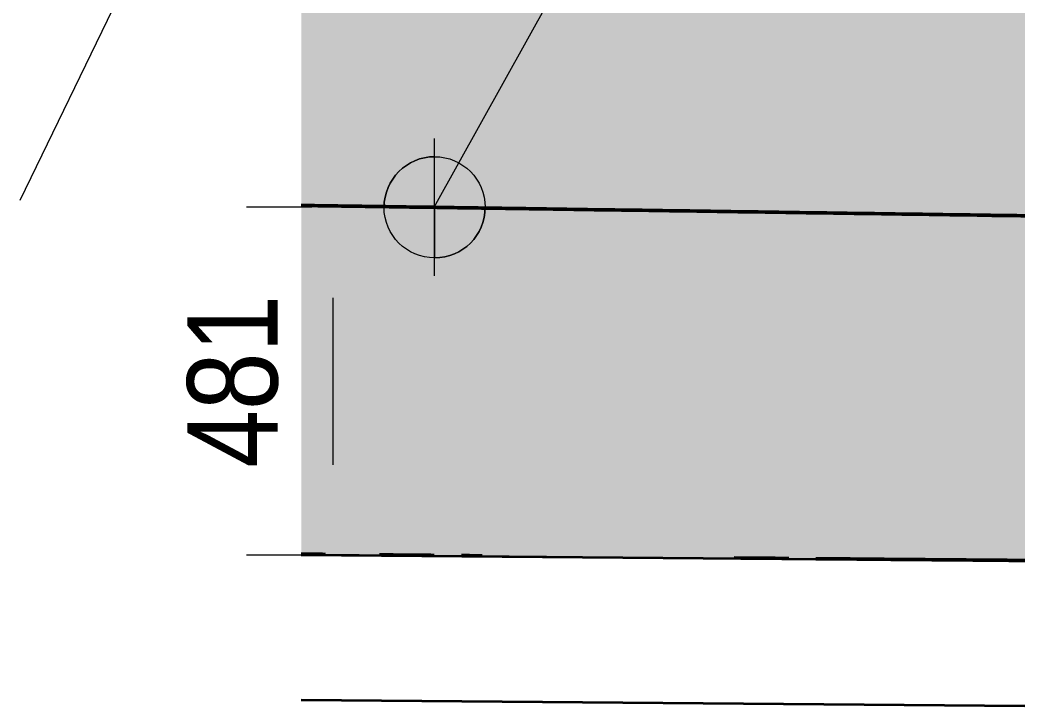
# Model space of a CAD drawing. Header units: metres. Extents: x 0 to 258, y 3 to 25.
# Drawn here: x 80.525 to 81.915, y 21.647 to 22.596 of the extents above; entities that cross this region are included whole.
import ezdxf

# ---------------------------------------------------------------- set-up
doc = ezdxf.new("R2010")
doc.units = ezdxf.units.M
doc.linetypes.add('JacobsDash', pattern=[0.0045, 0.003, -0.0015])
doc.layers.get('Defpoints').update_dxf_attribs({"color": 41})
for name, color, linetype, lineweight in [('A-ANNO-DIMS', 7, 'Continuous', 9), ('A-ANNO-NOTE', 7, 'Continuous', 9), ('A-FLOR', 7, 'Continuous', 50), ('A-FLOR-HDLN', 7, 'JacobsDash', 18), ('G-ANNO-TEXT', 7, 'Continuous', 9)]:
    doc.layers.add(name, color=color, linetype=linetype, lineweight=lineweight)
doc.styles.add('Arial Narrow_2', font='ARIALN.TTF', dxfattribs={"height": 0.125})
doc.dimstyles.new('Dimension_Standard_O__mm_', dxfattribs={"dimscale": 0.3048, "dimtxt": 0.127929, "dimasz": 0.410105, "dimexe": 0.393701, "dimexo": 0.246063, "dimgap": 0.246063, "dimtad": 1, "dimdec": 0, "dimlfac": 1000, "dimzin": 0, "dimdsep": 46, "dimtxsty": 'Arial Narrow_2', "dimsah": 1, "dimcen": 0.09, "dimaunit": 1, "dimadec": 4, "dimazin": 0, "dimtfac": 1, "dimtdec": 4, "dimtix": 1, "dimtmove": 0, "dimatfit": 3, "dimfxl": 1, "dimtvp": 1, "dimtfill": 1, "dimtolj": 1, "dimtzin": 0, "dimlwd": 18, "dimlwe": 18, "dimarcsym": 2})

# ---------------------------------------------------------------- blocks, each defined once
blk = doc.blocks.new('CS_SYMB_SETOUT POINT - 5mm-2022283-Section 193')
at = {"layer": 'A-ANNO-NOTE'}
h = blk.add_hatch(color=256, dxfattribs=at)
edge = h.paths.add_edge_path()
edge.add_line((-338.7554, 22.4069), (-338.7554, 22.3369))
edge.add_line((-338.7554, 22.3369), (-338.8254, 22.3369))
edge.add_arc((-338.7554, 22.3369), 0.07, 90, 180, ccw=False)
h = blk.add_hatch(color=256, dxfattribs=at)
edge = h.paths.add_edge_path()
edge.add_line((-338.7554, 22.2669), (-338.7554, 22.3369))
edge.add_line((-338.7554, 22.3369), (-338.6854, 22.3369))
edge.add_arc((-338.7554, 22.3369), 0.07, 270, 360, ccw=False)
for p, q in [((-338.7554, 22.2419), (-338.7554, 22.4319)), ((-338.7554, 22.3369), (-338.7554, 22.4069)), ((-338.8504, 22.3369), (-338.6604, 22.3369)), ((-338.8254, 22.3369), (-338.7554, 22.3369)), ((-338.6854, 22.3369), (-338.7554, 22.3369)), ((-338.7554, 22.3369), (-338.7554, 22.2669))]:
    blk.add_line(p, q, dxfattribs=at)
blk.add_circle((-338.7554, 22.3369), 0.07, dxfattribs=at)
for start, end in [(90, 180), (270, 360)]:
    blk.add_arc((-338.7554, 22.3369), 0.07, start, end, dxfattribs=at)
blk = doc.blocks.new('DIMBLOCK30-Section 193')
at = {"layer": 'A-ANNO-DIMS', "color": 0, "lineweight": 18, "transparency": 16777216}
for p, q in [((80.9285, 22.3369), (80.8383, 22.3369)), ((80.9583, 21.9806), (80.9583, 22.2119)), ((80.9985, 21.8556), (80.8383, 21.8556))]:
    blk.add_line(p, q, dxfattribs=at)
at = {"layer": 'A-ANNO-DIMS', "color": 0, "transparency": 16777216}
for points in [[(80.9375, 22.2119), (80.9792, 22.2119), (80.9583, 22.3369)], [(80.9375, 21.9806), (80.9792, 21.9806), (80.9583, 21.8556)]]:
    blk.add_solid(points, dxfattribs=at)
at = {"layer": 'Defpoints', "color": 0, "transparency": 16777216}
for p in [(80.9583, 22.3369), (81.0035, 22.3369), (81.0735, 21.8556)]:
    blk.add_point(p, dxfattribs=at)
at = {"layer": 'A-ANNO-DIMS', "color": 0, "lineweight": 18, "transparency": 16777216, "insert": (80.8195, 22.0963), "char_height": 0.125, "width": 0.285099, "attachment_point": 5, "rotation": 90, "style": 'Arial Narrow_2', "bg_fill": 3, "box_fill_scale": 1.1, "bg_fill_color": 256, "bg_fill_true_color": 13158600, "bg_fill_transparency": 0}
blk.add_mtext('\\A1;481', dxfattribs=at)

msp = doc.modelspace()

# ---------------------------------------------------------------- hatches: boundary and pattern name
at = {"layer": 'A-FLOR', "lineweight": 5, "true_color": 0xc0c0c0}
for points in [[(81.9152, 22.3252), (81.9152, 23.51), (80.9139, 23.5238), (80.9139, 22.3395), (81.9125, 22.3252)], [(81.9152, 21.8484), (81.9152, 22.3252), (80.9139, 22.3392), (80.9139, 21.8573), (81.4616, 21.8524), (81.8903, 21.8486)], [(81.9152, 21.8473), (81.9152, 21.8484), (80.9139, 21.8569), (80.9139, 21.8559), (81.9012, 21.8474)]]:
    msp.add_hatch(color=9, dxfattribs=at).paths.add_polyline_path(points)

# ---------------------------------------------------------------- linework, layer by layer
at = {"layer": 'A-FLOR', "lineweight": 35}
for p, q in [((81.9152, 21.8473), (80.9139, 21.8559)), ((80.9139, 21.6559), (81.9152, 21.6473))]:
    msp.add_line(p, q, dxfattribs=at)
at = {"layer": 'A-FLOR'}
for points, knots in [([(81.8698, 22.3258), (81.8661, 22.3259), (81.8119, 22.3267), (81.7324, 22.3278), (81.6315, 22.3292), (81.5558, 22.3303), (81.4801, 22.3314), (81.4045, 22.3325), (81.3288, 22.3335), (81.2657, 22.3344), (81.2153, 22.3352), (81.1774, 22.3357), (81.1459, 22.3362), (81.1207, 22.3365), (81.1017, 22.3368), (81.0828, 22.3371), (81.0576, 22.3374), (81.0261, 22.3379), (80.9883, 22.3384), (80.9509, 22.3389), (80.9261, 22.3393), (80.9139, 22.3395)], [-0.2802984, -0.2802984, -0.2802984, -0.2802984, -0.28, -0.276, -0.274, -0.272, -0.27, -0.268, -0.266, -0.264, -0.263, -0.262, -0.261, -0.2605, -0.26, -0.2595, -0.259, -0.258, -0.257, -0.256, -0.25502809, -0.25502809, -0.25502809, -0.25502809]), ([(81.0223, 21.8562), (81.0349, 21.8561), (81.0537, 21.8559), (81.0789, 21.8557), (81.0915, 21.8556), (81.0977, 21.8555)], [-0.90963855, -0.90963855, -0.90963855, -0.90963855, -0.90361446, -0.90060241, -0.89759036, -0.89759036, -0.89759036, -0.89759036]), ([(81.6261, 21.8509), (81.6387, 21.8508), (81.6764, 21.8505), (81.7393, 21.8499), (81.7897, 21.8495), (81.8148, 21.8493)], [-0.81325215, -0.81325215, -0.81325215, -0.81325215, -0.80722892, -0.79518072, -0.78313253, -0.78313253, -0.78313253, -0.78313253]), ([(81.8148, 21.8493), (81.84, 21.8491), (81.8734, 21.8488), (81.9069, 21.8485), (81.9152, 21.8484)], [-0.78313253, -0.78313253, -0.78313253, -0.78313253, -0.77108434, -0.76711297, -0.76711297, -0.76711297, -0.76711297])]:
    msp.add_open_spline(points, degree=3, knots=knots, dxfattribs=at)
for points in [[(81.9152, 22.3252), (81.9001, 22.3254), (81.885, 22.3256), (81.8699, 22.3258)], [(80.9139, 21.8573), (80.9249, 21.8572), (80.9359, 21.857), (80.9469, 21.8569)], [(81.1355, 21.8552), (81.1451, 21.8551), (81.1546, 21.855), (81.1642, 21.8549)], [(81.5129, 21.8519), (81.5381, 21.8517), (81.5632, 21.8515), (81.5884, 21.8513)]]:
    msp.add_open_spline(points, degree=3, dxfattribs=at)
at = {"layer": 'A-FLOR-HDLN'}
for points in [[(80.9469, 21.8569), (80.9595, 21.8568), (80.9846, 21.8566), (81.0097, 21.8563), (81.0223, 21.8562)], [(81.0977, 21.8555), (81.1103, 21.8554), (81.1229, 21.8553), (81.1355, 21.8552)], [(81.5884, 21.8513), (81.6009, 21.8512), (81.6135, 21.851), (81.6261, 21.8509)]]:
    msp.add_open_spline(points, degree=3, dxfattribs=at)
msp.add_open_spline([(81.1642, 21.8549), (81.1672, 21.8549), (81.1828, 21.8548), (81.2236, 21.8544), (81.2865, 21.8539), (81.3619, 21.8532), (81.4374, 21.8526), (81.4877, 21.8521), (81.5129, 21.8519)], degree=3, knots=[-0.8869761, -0.8869761, -0.8869761, -0.8869761, -0.88554217, -0.87951807, -0.86746988, -0.85542169, -0.84337349, -0.8313253, -0.8313253, -0.8313253, -0.8313253], dxfattribs=at)
at = {"layer": 'G-ANNO-TEXT'}
for p, q in [((80.5249, 22.3466), (80.9733, 23.2701)), ((81.0979, 22.337), (81.3834, 22.8501))]:
    msp.add_line(p, q, dxfattribs=at)

# ---------------------------------------------------------------- block references
at = {"layer": 'A-ANNO-NOTE'}
msp.add_blockref('CS_SYMB_SETOUT POINT - 5mm-2022283-Section 193', (419.8539, 0), dxfattribs=at)

# ---------------------------------------------------------------- next in the draw order: dimensions: what is measured, and where the dimension line sits
at = {"layer": 'A-ANNO-DIMS', "lineweight": 18}
dim = msp.add_linear_dim(base=(80.9583, 22.3369), p1=(81.0735, 21.8556), p2=(81.0035, 22.3369), angle=90, dimstyle='Dimension_Standard_O__mm_', override={"dimpost": '<>', "dimfxl": 0.486355}, dxfattribs=at)
dim.commit()
dim.dimension.update_dxf_attribs({"geometry": 'DIMBLOCK30-Section 193', "text_midpoint": (80.8195, 22.0963)})

doc.saveas('drawing.dxf')
